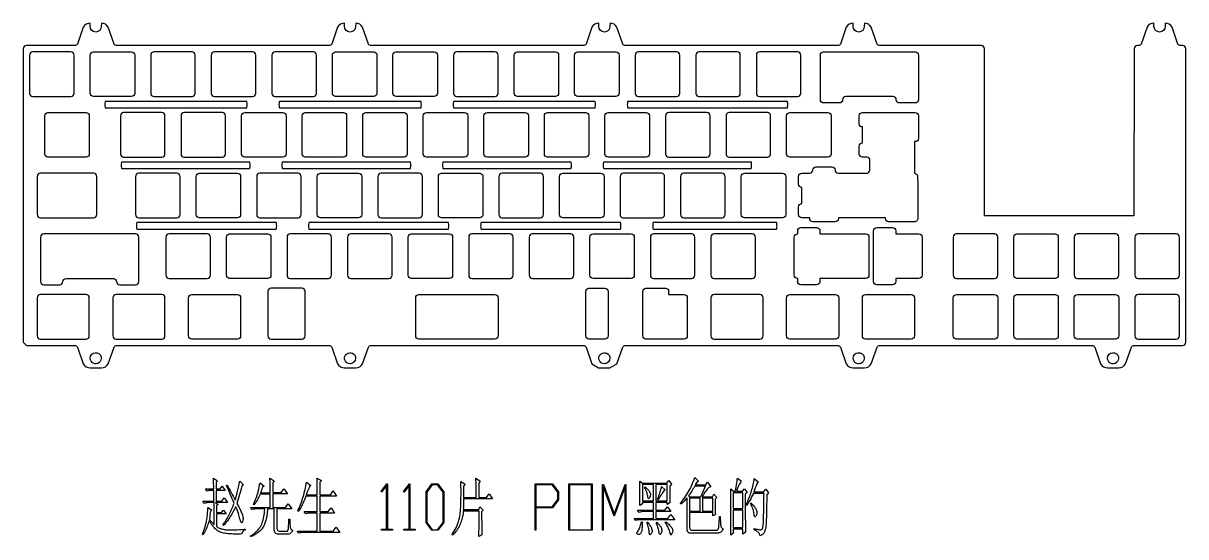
# Model space of a CAD drawing. Extents: x 188 to 1137, y 1393 to 1580.
# Drawn here: x 188.2 to 553.8, y 1395.8 to 1557.1 of the extents above; entities that cross this region are included whole.
import ezdxf

# ---------------------------------------------------------------- set-up
doc = ezdxf.new("R2010")
doc.units = 0
doc.header["$MEASUREMENT"] = 0
doc.layers.get('0').update_dxf_attribs({"linetype": 'CONTINUOUS'})

msp = doc.modelspace()

# ---------------------------------------------------------------- linework, layer by layer
for points in [[(252.09, 1550.08), (217.62, 1550.08, -0.267846), (216.76, 1550.58), (214.91, 1555.86, 0.267923), (212.75, 1557.11), (212.73, 1556.11, -1), (209.23, 1556.11), (209.21, 1557.11, 0.267924), (207.04, 1555.86), (205.2, 1550.58, -0.268083), (204.33, 1550.08), (189.17, 1550.08, 0.414267), (188.17, 1549.08), (188.18, 1456.88), (189.18, 1455.88), (204.33, 1455.88, -0.268094), (205.2, 1455.38), (207.04, 1450.11, 0.267924), (209.21, 1448.86), (212.75, 1448.86, 0.267928), (214.91, 1450.11), (216.76, 1455.38, -0.26809), (217.62, 1455.88), (284.33, 1455.88, -0.268064), (285.2, 1455.38), (287.04, 1450.11, 0.267924), (289.21, 1448.86), (292.75, 1448.86, 0.267933), (294.91, 1450.11), (296.76, 1455.38, -0.268109), (297.62, 1455.88), (364.33, 1455.88, -0.268057), (365.2, 1455.38), (367.04, 1450.11), (369.16, 1448.86), (372.69, 1448.86), (374.91, 1450.11), (376.76, 1455.38, -0.268057), (377.62, 1455.88), (444.33, 1455.88, -0.268057), (445.2, 1455.38), (447.05, 1450.11, 0.267937), (449.21, 1448.86), (452.75, 1448.86, 0.268017), (454.91, 1450.11), (456.76, 1455.38, -0.268057), (457.63, 1455.88), (524.33, 1455.88, -0.268027), (525.2, 1455.38), (527.05, 1450.11, 0.267939), (529.21, 1448.86), (532.75, 1448.86, 0.268017), (534.91, 1450.11), (536.76, 1455.38, -0.268088), (537.63, 1455.88), (552.84, 1455.88, 0.414246), (553.84, 1456.88), (553.84, 1549.08, 0.414246), (552.84, 1550.08), (552.24, 1550.08, -0.267815), (551.37, 1550.58), (549.53, 1555.86, 0.267945), (547.36, 1557.11), (547.35, 1556.11, -1), (543.85, 1556.11), (543.82, 1557.11, 0.267915), (541.66, 1555.86), (539.81, 1550.58, -0.267815), (538.95, 1550.08), (538.62, 1550.08, 0.413135), (537.62, 1549.08), (537.52, 1496.63), (490.52, 1496.63), (490.52, 1549.08, 0.414246), (489.52, 1550.08), (457.62, 1550.08, -0.267846), (456.76, 1550.58), (454.91, 1555.86, 0.267924), (452.75, 1557.11), (452.73, 1556.11, -1), (449.23, 1556.11), (449.21, 1557.11, 0.267927), (447.04, 1555.86), (445.2, 1550.58, -0.267853), (444.33, 1550.08), (377.62, 1550.08, -0.267846), (376.76, 1550.58), (374.91, 1555.86, 0.267927), (372.75, 1557.11), (372.73, 1556.11, -1), (369.23, 1556.11), (369.21, 1557.11, 0.267927), (367.04, 1555.86), (365.2, 1550.58, -0.267846), (364.33, 1550.08), (297.62, 1550.08, -0.267846), (296.76, 1550.58), (294.91, 1555.86, 0.267855), (292.75, 1557.11), (292.73, 1556.11, -1), (289.23, 1556.11), (289.21, 1557.11, 0.267912), (287.04, 1555.86), (285.2, 1550.58, -0.268064), (284.33, 1550.08), (252.09, 1550.08)], [(203.17, 1534.08, 0.414255), (204.17, 1535.08), (204.17, 1547.08, 0.414261), (203.17, 1548.08), (191.17, 1548.08, 0.414267), (190.17, 1547.08), (190.17, 1535.08, 0.414252), (191.17, 1534.08), (203.17, 1534.08)], [(210.22, 1534.08, -0.414267), (209.22, 1535.08), (209.22, 1547.08, -0.414252), (210.22, 1548.08), (222.22, 1548.08, -0.414276), (223.22, 1547.08), (223.22, 1535.08, -0.414146), (222.22, 1534.08), (210.22, 1534.08)], [(229.27, 1548.08, 0.414267), (228.27, 1547.08), (228.27, 1535.08, 0.414252), (229.27, 1534.08), (241.27, 1534.08, 0.414255), (242.27, 1535.08), (242.27, 1547.08, 0.414261), (241.27, 1548.08), (229.27, 1548.08)], [(261.32, 1547.08, 0.414276), (260.32, 1548.08), (248.32, 1548.08, 0.4143), (247.32, 1547.08), (247.32, 1535.08, 0.414298), (248.32, 1534.08), (260.32, 1534.08, 0.414282), (261.32, 1535.08), (261.32, 1547.08)], [(267.37, 1548.08, 0.414282), (266.37, 1547.08), (266.37, 1535.08, 0.414282), (267.37, 1534.08), (279.37, 1534.08, 0.414276), (280.37, 1535.08), (280.37, 1547.08, 0.414142), (279.37, 1548.08), (267.37, 1548.08)], [(299.42, 1535.08, -0.414129), (298.42, 1534.08), (286.42, 1534.08, -0.414282), (285.42, 1535.08), (285.42, 1547.08, -0.414282), (286.42, 1548.08), (298.42, 1548.08, -0.414282), (299.42, 1547.08), (299.42, 1535.08)], [(304.47, 1547.08, -0.414282), (305.47, 1548.08), (317.47, 1548.08, -0.414282), (318.47, 1547.08), (318.47, 1535.08, -0.414129), (317.47, 1534.08), (305.47, 1534.08, -0.414282), (304.47, 1535.08), (304.47, 1547.08)], [(324.52, 1548.08, 0.414282), (323.52, 1547.08), (323.52, 1535.08, 0.414282), (324.52, 1534.08), (336.52, 1534.08, 0.414282), (337.52, 1535.08), (337.52, 1547.08, 0.414276), (336.52, 1548.08), (324.52, 1548.08)], [(356.57, 1535.08, -0.414129), (355.57, 1534.08), (343.57, 1534.08, -0.414307), (342.57, 1535.08), (342.57, 1547.08, -0.414307), (343.57, 1548.08), (355.57, 1548.08, -0.414282), (356.57, 1547.08), (356.57, 1535.08)], [(375.62, 1535.08, -0.414149), (374.62, 1534.08), (362.62, 1534.08, -0.414282), (361.62, 1535.08), (361.62, 1547.08, -0.414239), (362.62, 1548.08), (374.62, 1548.08, -0.414154), (375.62, 1547.08), (375.62, 1535.08)], [(381.67, 1548.08, 0.414282), (380.67, 1547.08), (380.67, 1535.08, 0.414252), (381.67, 1534.08), (393.67, 1534.08, 0.414154), (394.67, 1535.08), (394.67, 1547.08, 0.414263), (393.67, 1548.08), (381.67, 1548.08)], [(413.72, 1547.08, 0.414173), (412.72, 1548.08), (400.72, 1548.08, 0.414282), (399.72, 1547.08), (399.72, 1535.08, 0.414252), (400.72, 1534.08), (412.72, 1534.08, 0.414154), (413.72, 1535.08), (413.72, 1547.08)], [(431.77, 1534.08, 0.414154), (432.77, 1535.08), (432.77, 1547.08, 0.414173), (431.77, 1548.08), (419.77, 1548.08, 0.414282), (418.77, 1547.08), (418.77, 1535.08, 0.414246), (419.77, 1534.08), (431.77, 1534.08)], [(438.91, 1547.08, -0.414246), (439.91, 1548.08), (468.79, 1548.08, -0.414154), (469.79, 1547.08), (469.79, 1533.08, -0.414149), (468.79, 1532.08), (463.79, 1532.08, -0.414423), (462.79, 1533.08, 0.414459), (461.79, 1534.08), (446.91, 1534.08, 0.414423), (445.91, 1533.08, -0.414337), (444.91, 1532.08), (439.91, 1532.08, -0.414282), (438.91, 1533.08), (438.91, 1547.08)], [(258.46, 1530.56, 0.235682), (258.49, 1530.57, 0.11965), (258.55, 1530.71, 0.079276), (258.55, 1532.4, 0.11954), (258.49, 1532.54, 0.228452), (258.46, 1532.56), (213.99, 1532.56, 0.235682), (213.96, 1532.54, 0.119888), (213.9, 1532.4, 0.079281), (213.9, 1530.71, 0.119531), (213.96, 1530.57, 0.227854), (213.99, 1530.56), (258.46, 1530.56)], [(313.24, 1530.56, 0.235682), (313.27, 1530.57, 0.11965), (313.33, 1530.71, 0.079276), (313.33, 1532.4, 0.11954), (313.27, 1532.54, 0.228452), (313.24, 1532.56), (268.77, 1532.56, 0.235682), (268.74, 1532.54, 0.120068), (268.68, 1532.4, 0.079299), (268.68, 1530.71, 0.119531), (268.74, 1530.57, 0.228452), (268.77, 1530.56), (313.24, 1530.56)], [(368.03, 1530.56, 0.23613), (368.05, 1530.57, 0.120171), (368.11, 1530.71, 0.079086), (368.11, 1532.4, 0.120103), (368.05, 1532.54, 0.23613), (368.03, 1532.56), (323.55, 1532.56, 0.235682), (323.53, 1532.54, 0.120068), (323.47, 1532.4, 0.079299), (323.47, 1530.71, 0.119531), (323.53, 1530.57, 0.228452), (323.55, 1530.56), (368.03, 1530.56)], [(428.5, 1530.56, 0.228698), (428.53, 1530.57, 0.080968), (428.56, 1530.64, 0.054889), (428.62, 1530.86, 0.07128), (428.62, 1532.26, 0.054038), (428.56, 1532.48, 0.08265), (428.53, 1532.54, 0.228698), (428.5, 1532.56), (378.35, 1532.56, 0.228698), (378.32, 1532.54, 0.082633), (378.29, 1532.48, 0.054629), (378.23, 1532.26, 0.071323), (378.23, 1530.85, 0.054038), (378.29, 1530.64, 0.082633), (378.32, 1530.57, 0.228882), (378.35, 1530.56), (428.5, 1530.56)], [(208.94, 1516.03, -0.414261), (207.94, 1515.03), (195.94, 1515.03, -0.414267), (194.94, 1516.03), (194.94, 1528.03, -0.414252), (195.94, 1529.03), (207.94, 1529.03, -0.414255), (208.94, 1528.03), (208.94, 1516.03)], [(231.75, 1515.03, 0.414276), (232.75, 1516.03), (232.75, 1528.03, 0.414146), (231.75, 1529.03), (219.75, 1529.03, 0.414267), (218.75, 1528.03), (218.75, 1516.03, 0.414252), (219.75, 1515.03), (231.75, 1515.03)], [(237.8, 1516.03, 0.414252), (238.8, 1515.03), (250.8, 1515.03, 0.414255), (251.8, 1516.03), (251.8, 1528.03, 0.414114), (250.8, 1529.03), (238.8, 1529.03, 0.414267), (237.8, 1528.03), (237.8, 1516.03)], [(269.85, 1529.03, -0.414282), (270.85, 1528.03), (270.85, 1516.03, -0.414276), (269.85, 1515.03), (257.85, 1515.03, -0.414282), (256.85, 1516.03), (256.85, 1528.03, -0.414282), (257.85, 1529.03), (269.85, 1529.03)], [(288.9, 1529.03, -0.414282), (289.9, 1528.03), (289.9, 1516.03, -0.414276), (288.9, 1515.03), (276.9, 1515.03, -0.414282), (275.9, 1516.03), (275.9, 1528.03, -0.414282), (276.9, 1529.03), (288.9, 1529.03)], [(308.95, 1516.03, -0.414276), (307.95, 1515.03), (295.95, 1515.03, -0.414307), (294.95, 1516.03), (294.95, 1528.03, -0.414307), (295.95, 1529.03), (307.95, 1529.03, -0.414282), (308.95, 1528.03), (308.95, 1516.03)], [(315, 1515.03, -0.414282), (314, 1516.03), (314, 1528.03, -0.414282), (315, 1529.03), (327, 1529.03, -0.414276), (328, 1528.03), (328, 1516.03, -0.414142), (327, 1515.03), (315, 1515.03)], [(333.05, 1528.03, -0.414282), (334.05, 1529.03), (346.05, 1529.03, -0.414282), (347.05, 1528.03), (347.05, 1516.03, -0.414276), (346.05, 1515.03), (334.05, 1515.03, -0.414282), (333.05, 1516.03), (333.05, 1528.03)], [(352.1, 1528.03, -0.414282), (353.1, 1529.03), (365.1, 1529.03, -0.414154), (366.1, 1528.03), (366.1, 1516.03, -0.414263), (365.1, 1515.03), (353.1, 1515.03, -0.414282), (352.1, 1516.03), (352.1, 1528.03)], [(371.15, 1528.03, -0.414252), (372.15, 1529.03), (384.15, 1529.03, -0.414154), (385.15, 1528.03), (385.15, 1516.03, -0.414263), (384.15, 1515.03), (372.15, 1515.03, -0.414282), (371.15, 1516.03), (371.15, 1528.03)], [(391.2, 1529.03, 0.414282), (390.2, 1528.03), (390.2, 1516.03, 0.414239), (391.2, 1515.03), (403.2, 1515.03, 0.414154), (404.2, 1516.03), (404.2, 1528.03, 0.414149), (403.2, 1529.03), (391.2, 1529.03)], [(422.25, 1515.03, 0.414154), (423.25, 1516.03), (423.25, 1528.03, 0.414173), (422.25, 1529.03), (410.25, 1529.03, 0.414282), (409.25, 1528.03), (409.25, 1516.03, 0.414246), (410.25, 1515.03), (422.25, 1515.03)], [(442.3, 1516.03, -0.414149), (441.3, 1515.03), (429.3, 1515.03, -0.414276), (428.3, 1516.03), (428.3, 1528.03, -0.414129), (429.3, 1529.03), (441.3, 1529.03, -0.414154), (442.3, 1528.03), (442.3, 1516.03)], [(435.56, 1495.73), (435.56, 1495.98), (434, 1495.98), (433.06, 1495.98, -0.414167), (432.06, 1496.98), (432.06, 1499.48, -0.414258), (433.06, 1500.48), (433.06, 1505.48, -0.414197), (432.06, 1506.48), (432.06, 1508.98, -0.414234), (433.06, 1509.98), (435.59, 1509.98, 0.396784), (436.53, 1510.98, -0.414246), (437.53, 1511.98), (442.53, 1511.98, -0.414251), (443.53, 1510.98, 0.399761), (444.48, 1509.98), (453.49, 1509.98, 0.414126), (454.49, 1510.98), (454.49, 1514.03, 0.401219), (453.54, 1515.03), (453.07, 1515.03), (452.11, 1515.03, -0.41416), (451.11, 1516.03), (451.11, 1518.53, -0.414178), (452.11, 1519.53), (452.11, 1524.53, -0.414154), (451.11, 1525.53), (451.11, 1528.03, -0.414331), (452.11, 1529.03), (459.27, 1529.03), (465.16, 1529.03), (468.75, 1529.03, -0.414135), (469.75, 1528.03), (469.75, 1520.91, -0.414238), (468.75, 1519.91), (468.49, 1519.91), (468.49, 1509.98, -0.414167), (469.49, 1508.98), (469.53, 1506.45), (469.53, 1495.98, -0.469347), (468.49, 1494.72), (460.37, 1494.72, -0.414172), (459.37, 1495.72), (459.37, 1495.98), (444.56, 1495.98), (444.56, 1495.72, -0.414275), (443.56, 1494.72), (436.56, 1494.72, -0.414289), (435.56, 1495.73)], [(465.16, 1529.03, 0.010944), (465.11, 1529.03)], [(453.07, 1515.03, 0.010669), (453.11, 1515.03)], [(259.39, 1511.51, 0.2436), (259.41, 1511.52, 0.114653), (259.47, 1511.66, 0.066867), (259.49, 1513.21, 0.045673), (259.44, 1513.43, 0.073925), (259.41, 1513.49, 0.243095), (259.39, 1513.51), (219.14, 1513.51, 0.242831), (219.12, 1513.49, 0.114723), (219.06, 1513.35, 0.073919), (219.06, 1511.66, 0.114808), (219.12, 1511.52, 0.249844), (219.14, 1511.51), (259.39, 1511.51)], [(309.92, 1511.51, 0.24336), (309.94, 1511.52, 0.113964), (310, 1511.66, 0.073919), (310, 1513.35, 0.114216), (309.94, 1513.49, 0.249968), (309.92, 1513.51), (269.68, 1513.51, 0.2436), (269.65, 1513.49, 0.114737), (269.59, 1513.35, 0.066865), (269.57, 1511.8, 0.045928), (269.62, 1511.59, 0.075229), (269.65, 1511.52, 0.250962), (269.68, 1511.51), (309.92, 1511.51)], [(360.45, 1511.51, 0.250715), (360.48, 1511.52, 0.114729), (360.53, 1511.66, 0.066872), (360.55, 1513.21, 0.04593), (360.51, 1513.43, 0.075229), (360.48, 1513.49, 0.2436), (360.45, 1513.51), (320.21, 1513.51, 0.24336), (320.18, 1513.49, 0.114536), (320.13, 1513.35, 0.073919), (320.13, 1511.66, 0.114808), (320.18, 1511.52, 0.249968), (320.21, 1511.51), (360.45, 1511.51)], [(417.11, 1511.51, 0.374643), (417.2, 1511.58, 0.068038), (417.2, 1513.43, 0.374656), (417.11, 1513.51), (370.76, 1513.51, 0.375803), (370.68, 1513.43, 0.068004), (370.68, 1511.58, 0.374656), (370.76, 1511.51), (417.11, 1511.51)], [(193.55, 1509.98, 0.414108), (192.55, 1508.98), (192.55, 1496.98, 0.414252), (193.55, 1495.98), (210.32, 1495.98, 0.414246), (211.32, 1496.98), (211.32, 1508.98, 0.414114), (210.32, 1509.98), (193.55, 1509.98)], [(223.51, 1496.98, 0.414252), (224.51, 1495.98), (236.51, 1495.98, 0.414246), (237.51, 1496.98), (237.51, 1508.98, 0.414114), (236.51, 1509.98), (224.51, 1509.98, 0.414108), (223.51, 1508.98), (223.51, 1496.98)], [(255.56, 1509.98, -0.414246), (256.56, 1508.98), (256.56, 1496.98, -0.414276), (255.56, 1495.98), (243.56, 1495.98, -0.414145), (242.56, 1496.98), (242.56, 1508.98, -0.414129), (243.56, 1509.98), (255.56, 1509.98)], [(274.61, 1495.98, 0.414246), (275.61, 1496.98), (275.61, 1508.98, 0.414129), (274.61, 1509.98), (262.61, 1509.98, 0.414124), (261.61, 1508.98), (261.61, 1496.98, 0.414252), (262.61, 1495.98), (274.61, 1495.98)], [(294.66, 1496.98, -0.414276), (293.66, 1495.98), (281.66, 1495.98, -0.414282), (280.66, 1496.98), (280.66, 1508.98, -0.414124), (281.66, 1509.98), (293.66, 1509.98, -0.414246), (294.66, 1508.98), (294.66, 1496.98)], [(300.71, 1509.98, 0.414124), (299.71, 1508.98), (299.71, 1496.98, 0.414252), (300.71, 1495.98), (312.71, 1495.98, 0.414246), (313.71, 1496.98), (313.71, 1508.98, 0.414129), (312.71, 1509.98), (300.71, 1509.98)], [(319.76, 1495.98, -0.414191), (318.76, 1496.98), (318.76, 1508.98, -0.414129), (319.76, 1509.98), (331.76, 1509.98, -0.414246), (332.76, 1508.98), (332.76, 1496.98, -0.414276), (331.76, 1495.98), (319.76, 1495.98)], [(337.81, 1496.98, 0.414252), (338.81, 1495.98), (350.81, 1495.98, 0.414154), (351.81, 1496.98), (351.81, 1508.98, 0.414263), (350.81, 1509.98), (338.81, 1509.98, 0.414124), (337.81, 1508.98), (337.81, 1496.98)], [(356.86, 1508.98, -0.414124), (357.86, 1509.98), (369.86, 1509.98, -0.414246), (370.86, 1508.98), (370.86, 1496.98, -0.414239), (369.86, 1495.98), (357.86, 1495.98, -0.414246), (356.86, 1496.98), (356.86, 1508.98)], [(389.91, 1508.98, 0.414129), (388.91, 1509.98), (376.91, 1509.98, 0.414124), (375.91, 1508.98), (375.91, 1496.98, 0.414282), (376.91, 1495.98), (388.91, 1495.98, 0.414154), (389.91, 1496.98), (389.91, 1508.98)], [(395.96, 1509.98, 0.414124), (394.96, 1508.98), (394.96, 1496.98, 0.414282), (395.96, 1495.98), (407.96, 1495.98, 0.414154), (408.96, 1496.98), (408.96, 1508.98, 0.414252), (407.96, 1509.98), (395.96, 1509.98)], [(415.01, 1495.98, -0.414246), (414.01, 1496.98), (414.01, 1508.98, -0.414124), (415.01, 1509.98), (427.01, 1509.98, -0.414246), (428.01, 1508.98), (428.01, 1496.98, -0.414246), (427.01, 1495.98), (415.01, 1495.98)], [(434, 1495.98, 0.01626), (434.06, 1495.98)], [(267.74, 1492.46, 0.22232), (267.77, 1492.47, 0.123531), (267.83, 1492.61, 0.083712), (267.83, 1494.3, 0.124635), (267.77, 1494.44, 0.237396), (267.74, 1494.46), (223.92, 1494.46, 0.229843), (223.9, 1494.44, 0.124076), (223.83, 1494.31, 0.084304), (223.83, 1492.61, 0.123965), (223.9, 1492.47, 0.230112), (223.92, 1492.46), (267.74, 1492.46)], [(321.89, 1492.46, 0.22232), (321.91, 1492.47, 0.123531), (321.98, 1492.61, 0.083712), (321.98, 1494.3, 0.124635), (321.91, 1494.44, 0.237396), (321.89, 1494.46), (278.07, 1494.46, 0.237819), (278.04, 1494.44, 0.124481), (277.98, 1494.3, 0.083592), (277.98, 1492.61, 0.123096), (278.04, 1492.47, 0.231511), (278.07, 1492.46), (321.89, 1492.46)], [(376.03, 1492.46, 0.236965), (376.06, 1492.47, 0.124539), (376.12, 1492.61, 0.08376), (376.12, 1494.31, 0.124189), (376.06, 1494.44, 0.236965), (376.03, 1494.46), (332.21, 1494.46, 0.229405), (332.18, 1494.44, 0.124071), (332.12, 1494.31, 0.084304), (332.12, 1492.61, 0.123965), (332.18, 1492.47, 0.230215), (332.21, 1492.46), (376.03, 1492.46)], [(425.14, 1492.46, 0.380904), (425.22, 1492.52, 0.028933), (425.27, 1493.46, 0.029189), (425.22, 1494.39, 0.38129), (425.14, 1494.46), (386.34, 1494.46, 0.380904), (386.26, 1494.39, 0.058041), (386.26, 1492.52, 0.380904), (386.34, 1492.46), (425.14, 1492.46)], [(430.68, 1489.93, -0.414246), (431.68, 1490.93), (431.77, 1490.93), (431.77, 1491.93, -0.414246), (432.77, 1492.93), (437.77, 1492.93, -0.414276), (438.77, 1491.93), (438.77, 1490.93), (453.2, 1490.93, -0.414246), (454.2, 1489.93), (454.2, 1477.93, -0.41427), (453.2, 1476.93), (438.77, 1476.93), (438.77, 1475.93, -0.414246), (437.77, 1474.93), (432.77, 1474.93, -0.414246), (431.77, 1475.93), (431.77, 1476.93), (431.68, 1476.93, -0.414246), (430.68, 1477.93), (430.68, 1489.93)], [(455.64, 1491.93, -0.414239), (456.64, 1492.93), (461.64, 1492.93, -0.414276), (462.64, 1491.93), (462.64, 1490.93), (469.88, 1490.93, -0.413547), (470.88, 1489.93), (470.88, 1477.93, -0.414246), (469.88, 1476.93), (462.64, 1476.93), (462.64, 1475.93, -0.414246), (461.64, 1474.93), (456.64, 1474.93, -0.414246), (455.64, 1475.93), (455.64, 1491.93)], [(193.64, 1475.93, 0.414252), (194.64, 1474.93), (199.64, 1474.93, 0.414367), (200.64, 1475.93, -0.414331), (201.64, 1476.93), (216.52, 1476.93, -0.414351), (217.52, 1475.93, 0.414331), (218.52, 1474.93), (223.52, 1474.93, 0.414246), (224.52, 1475.93), (224.52, 1489.93, 0.414261), (223.52, 1490.93), (194.64, 1490.93, 0.414252), (193.64, 1489.93), (193.64, 1475.93)], [(233.04, 1477.93, 0.414252), (234.04, 1476.93), (246.04, 1476.93, 0.414246), (247.04, 1477.93), (247.04, 1489.93, 0.414261), (246.04, 1490.93), (234.04, 1490.93, 0.414252), (233.04, 1489.93), (233.04, 1477.93)], [(266.09, 1477.93, -0.414276), (265.09, 1476.93), (253.09, 1476.93, -0.414252), (252.09, 1477.93), (252.09, 1489.93, -0.414252), (253.09, 1490.93), (265.09, 1490.93, -0.414246), (266.09, 1489.93), (266.09, 1477.93)], [(285.14, 1489.93, 0.414276), (284.14, 1490.93), (272.14, 1490.93, 0.414191), (271.14, 1489.93), (271.14, 1477.93, 0.41416), (272.14, 1476.93), (284.14, 1476.93, 0.414246), (285.14, 1477.93), (285.14, 1489.93)], [(304.19, 1489.93, 0.414239), (303.19, 1490.93), (291.19, 1490.93, 0.414282), (290.19, 1489.93), (290.19, 1477.93, 0.414252), (291.19, 1476.93), (303.19, 1476.93, 0.414154), (304.19, 1477.93), (304.19, 1489.93)], [(309.24, 1489.93, -0.414252), (310.24, 1490.93), (322.24, 1490.93, -0.414246), (323.24, 1489.93), (323.24, 1477.93, -0.414276), (322.24, 1476.93), (310.24, 1476.93, -0.414282), (309.24, 1477.93), (309.24, 1489.93)], [(329.29, 1490.93, 0.414282), (328.29, 1489.93), (328.29, 1477.93, 0.414252), (329.29, 1476.93), (341.29, 1476.93, 0.414246), (342.29, 1477.93), (342.29, 1489.93, 0.414276), (341.29, 1490.93), (329.29, 1490.93)], [(360.34, 1476.93, 0.414154), (361.34, 1477.93), (361.34, 1489.93, 0.414239), (360.34, 1490.93), (348.34, 1490.93, 0.414282), (347.34, 1489.93), (347.34, 1477.93, 0.414252), (348.34, 1476.93), (360.34, 1476.93)], [(380.39, 1477.93, -0.41416), (379.39, 1476.93), (367.39, 1476.93, -0.414246), (366.39, 1477.93), (366.39, 1489.93, -0.414239), (367.39, 1490.93), (379.39, 1490.93, -0.414154), (380.39, 1489.93), (380.39, 1477.93)], [(385.44, 1477.93, 0.414239), (386.44, 1476.93), (398.44, 1476.93, 0.414154), (399.44, 1477.93), (399.44, 1489.93, 0.41416), (398.44, 1490.93), (386.44, 1490.93, 0.414246), (385.44, 1489.93), (385.44, 1477.93)], [(418.49, 1489.93, 0.414246), (417.49, 1490.93), (405.49, 1490.93, 0.414276), (404.49, 1489.93), (404.49, 1477.93, 0.41416), (405.49, 1476.93), (417.49, 1476.93, 0.414154), (418.49, 1477.93), (418.49, 1489.93)], [(481.69, 1490.93, 0.414276), (480.69, 1489.93), (480.69, 1477.93, 0.414276), (481.69, 1476.93), (493.69, 1476.93, 0.414276), (494.69, 1477.93), (494.69, 1489.93, 0.414276), (493.69, 1490.93), (481.69, 1490.93)], [(512.74, 1490.93, -0.414246), (513.74, 1489.93), (513.74, 1477.93, -0.414246), (512.74, 1476.93), (500.74, 1476.93, -0.414246), (499.74, 1477.93), (499.74, 1489.93, -0.414129), (500.74, 1490.93), (512.74, 1490.93)], [(518.79, 1477.93, 0.414246), (519.79, 1476.93), (531.79, 1476.93, 0.414246), (532.79, 1477.93), (532.79, 1489.93, 0.414246), (531.79, 1490.93), (519.79, 1490.93, 0.414246), (518.79, 1489.93), (518.79, 1477.93)], [(550.84, 1476.93, 0.414246), (551.84, 1477.93), (551.84, 1489.93, 0.414246), (550.84, 1490.93), (538.84, 1490.93, 0.414246), (537.84, 1489.93), (537.84, 1477.93, 0.414246), (538.84, 1476.93), (550.84, 1476.93)], [(266.11, 1473.88, 0.414246), (265.11, 1472.88), (265.11, 1458.88, 0.414246), (266.11, 1457.88), (275.87, 1457.88, 0.414276), (276.87, 1458.88), (276.87, 1472.88, 0.414246), (275.87, 1473.88), (266.11, 1473.88)], [(371.12, 1473.88, -0.414246), (372.12, 1472.88), (372.12, 1458.88, -0.414282), (371.12, 1457.88), (366.12, 1457.88, -0.414246), (365.12, 1458.88), (365.12, 1472.88, -0.414246), (366.12, 1473.88), (371.12, 1473.88)], [(397.05, 1458.88, -0.414239), (396.05, 1457.88), (384.05, 1457.88, -0.414246), (383.05, 1458.88), (383.05, 1472.88, -0.414246), (384.05, 1473.88), (390.17, 1473.88, -0.414246), (391.17, 1472.88), (391.17, 1471.88), (396.05, 1471.88, -0.414154), (397.05, 1470.88), (397.05, 1458.88)], [(193.55, 1471.88, 0.414255), (192.55, 1470.88), (192.55, 1458.88, 0.414261), (193.55, 1457.88), (207.94, 1457.88, 0.414246), (208.94, 1458.88), (208.94, 1470.88, 0.414261), (207.94, 1471.88), (193.55, 1471.88)], [(216.37, 1458.88, 0.414261), (217.37, 1457.88), (231.75, 1457.88, 0.414261), (232.75, 1458.88), (232.75, 1470.88, 0.414255), (231.75, 1471.88), (217.37, 1471.88, 0.414255), (216.37, 1470.88), (216.37, 1458.88)], [(255.56, 1471.88, -0.414246), (256.56, 1470.88), (256.56, 1458.88, -0.414246), (255.56, 1457.88), (241.18, 1457.88, -0.414246), (240.18, 1458.88), (240.18, 1470.88, -0.414252), (241.18, 1471.88), (255.56, 1471.88)], [(311.62, 1470.88, -0.414252), (312.62, 1471.88), (336.52, 1471.88, -0.414246), (337.52, 1470.88), (337.52, 1458.88, -0.414246), (336.52, 1457.88), (312.62, 1457.88, -0.414246), (311.62, 1458.88), (311.62, 1470.88)], [(405.49, 1471.88, 0.414276), (404.49, 1470.88), (404.49, 1458.88, 0.414308), (405.49, 1457.88), (419.87, 1457.88, 0.414154), (420.87, 1458.88), (420.87, 1470.88, 0.414246), (419.87, 1471.88), (405.49, 1471.88)], [(444.68, 1458.88, -0.414246), (443.68, 1457.88), (429.3, 1457.88, -0.414276), (428.3, 1458.88), (428.3, 1470.88, -0.414154), (429.3, 1471.88), (443.68, 1471.88, -0.414246), (444.68, 1470.88), (444.68, 1458.88)], [(468.49, 1458.88, -0.414246), (467.49, 1457.88), (453.11, 1457.88, -0.41416), (452.11, 1458.88), (452.11, 1470.88, -0.41416), (453.11, 1471.88), (467.49, 1471.88, -0.414246), (468.49, 1470.88), (468.49, 1458.88)], [(481.69, 1471.88), (493.69, 1471.88, -0.414276), (494.69, 1470.88), (494.69, 1458.88, -0.414239), (493.69, 1457.88), (481.69, 1457.88, -0.414246), (480.69, 1458.88), (480.69, 1470.88, -0.414154), (481.69, 1471.88)], [(513.74, 1458.88, -0.414246), (512.74, 1457.88), (500.74, 1457.88, -0.41416), (499.74, 1458.88), (499.74, 1470.88, -0.414313), (500.74, 1471.88), (512.74, 1471.88, -0.414246), (513.74, 1470.88), (513.74, 1458.88)], [(532.79, 1458.88, -0.414246), (531.79, 1457.88), (519.79, 1457.88, -0.414185), (518.79, 1458.88), (518.79, 1470.88, -0.414246), (519.79, 1471.88), (531.79, 1471.88, -0.414246), (532.79, 1470.88), (532.79, 1458.88)], [(550.84, 1457.88, 0.414246), (551.84, 1458.88), (551.84, 1470.88, 0.414246), (550.84, 1471.88), (538.84, 1471.88, 0.414246), (537.84, 1470.88), (537.84, 1458.88, 0.414185), (538.84, 1457.88), (550.84, 1457.88)], [(209.23, 1451.86, -0.906158), (212.7, 1452.2, -1.103238), (209.23, 1451.86)], [(292.73, 1451.86, -0.906424), (289.26, 1451.52, -1.103252), (292.73, 1451.86)], [(372.73, 1451.86, -0.906366), (369.26, 1451.52, -1.103384), (372.73, 1451.86)], [(449.23, 1451.86, -0.906244), (452.69, 1452.2, -1.103381), (449.23, 1451.86)], [(529.23, 1451.86, -0.906247), (532.69, 1452.2, -1.103373), (529.23, 1451.86)], [(245.48, 1410.77), (248.08, 1410.77, 0.008407), (248.02, 1414.21), (249.29, 1413.35), (248.83, 1412.88), (248.83, 1410.77), (250.1, 1410.77), (250.74, 1411.71), (251.66, 1410.3), (248.83, 1410.3), (248.83, 1406.94), (250.68, 1406.94), (251.37, 1407.96), (252.41, 1406.48), (248.65, 1406.48), (249.46, 1405.85), (249, 1405.46), (249, 1403.43), (250.56, 1403.43), (251.14, 1404.13), (251.95, 1402.96), (249, 1402.96), (249, 1398.98, 0.06116), (249.86, 1398.48, 0.04125), (250.8, 1398.17, 0.037082), (251.97, 1397.97, 0.025828), (253.31, 1397.92, 0.011361), (256.21, 1398.03, 0.016719), (258.02, 1398.19), (258.02, 1397.88, 0.065809), (257.5, 1397.65, 0.167899), (257.01, 1397.05, 0.072533), (256.92, 1396.63, -0.015083), (254.75, 1396.61, -0.011492), (252.59, 1396.71, -0.0366), (251.13, 1396.92, -0.064956), (249.75, 1397.41, -0.064785), (248.86, 1398.02, -0.039937), (247.81, 1399.13, -0.020197), (247.21, 1399.93, -0.015895), (246.63, 1400.85, -0.021689), (246.07, 1399.06, -0.035534), (245.3, 1397.34, -0.031045), (244.72, 1396.4), (244.55, 1396.55, 0.065169), (245.92, 1401.26, 0.01424), (246.13, 1402.91, 0.023994), (246.23, 1404.99), (247.5, 1404.21), (247.09, 1403.82, 0.00553), (246.75, 1401.24, 0.013776), (247.78, 1399.99, 0.029215), (248.25, 1399.52), (248.25, 1406.48), (246.28, 1406.48, 0.061077), (245.73, 1406.41, 0.02719), (245.19, 1406.24), (244.67, 1406.94), (248.08, 1406.94), (248.08, 1410.3), (247.04, 1410.3, 0.056443), (246.63, 1410.26, 0.031965), (246, 1410.07), (245.48, 1410.77)], [(256.29, 1413.19), (257.44, 1412.1), (256.98, 1411.79, -0.004039), (256.2, 1409.01, -0.007436), (255.36, 1406.24, -0.006124), (256.08, 1404.91, -0.012856), (256.75, 1403.55, -0.035855), (257.18, 1402.4, -0.062162), (257.3, 1401.67, -0.039775), (257.27, 1400.96, -0.074373), (257.15, 1400.54, -0.039823), (256.99, 1400.25, -0.113316), (256.91, 1400.16, -0.315962), (256.8, 1400.17, -0.072329), (256.75, 1400.23, -0.05619), (256.62, 1400.46, -0.02618), (256.48, 1400.85, -0.012477), (256.34, 1401.4, 0.02742), (255.85, 1403.08, 0.020332), (254.96, 1405.3, -0.04043), (253.31, 1402.13, -0.045904), (251.14, 1399.29), (250.97, 1399.52, 0.040481), (252.99, 1402.78, 0.037082), (254.49, 1406.32, 0.002572), (253.31, 1409.1, 0.006964), (252.07, 1411.87), (252.24, 1412.02, -0.006696), (253.58, 1409.66, -0.011584), (254.84, 1407.26, 0.017708), (255.5, 1409.59, 0.012192), (256.29, 1413.19)], [(265.83, 1409.6, 0.002561), (265.81, 1412.41, 0.00625), (265.77, 1414.13), (267.1, 1413.35), (266.63, 1412.73), (266.63, 1409.68), (269.29, 1409.68), (270.1, 1410.77), (271.26, 1409.21), (266.63, 1409.21), (266.63, 1404.99), (270.68, 1404.99), (271.49, 1406.09), (272.65, 1404.52), (267.91, 1404.52), (267.91, 1399.21, 0.030884), (267.91, 1398.66, 0.071342), (268.01, 1398.13, 0.061122), (268.14, 1397.88, 0.207559), (268.72, 1397.51, 0.05618), (269.06, 1397.49), (271.09, 1397.49, 0.182644), (271.28, 1397.57, 0.100127), (271.41, 1397.74, 0.060106), (271.51, 1398.04, 0.034798), (271.59, 1398.6, 0.008765), (271.72, 1401.32), (272.01, 1401.32, 0.018063), (272.09, 1399.17, 0.045856), (272.18, 1398.65, 0.063418), (272.32, 1398.28, 0.148722), (272.82, 1397.8, -0.05503), (272.63, 1397.32, -0.208258), (271.75, 1396.62, -0.064861), (271.2, 1396.55), (268.43, 1396.55, -0.04328), (268.12, 1396.6, -0.227149), (267.32, 1397.24, -0.06187), (267.16, 1397.73, -0.033753), (267.11, 1398.13, -0.023672), (267.1, 1398.59), (267.1, 1404.52), (265.02, 1404.52, -0.025038), (264.8, 1402.4, -0.040716), (264.3, 1400.33, -0.034652), (263.83, 1399.17, -0.060069), (263.17, 1398.15, -0.045571), (262.31, 1397.29, -0.041467), (261.16, 1396.48, -0.029737), (259.75, 1395.77), (259.7, 1396.01, 0.022482), (260.96, 1396.94, 0.032438), (261.97, 1397.88, 0.040887), (262.74, 1398.85, 0.053311), (263.22, 1399.76, 0.035249), (263.66, 1401.11, 0.030696), (264.03, 1403.14, 0.014352), (264.15, 1404.52), (261.6, 1404.52, 0.039877), (260.9, 1404.47, 0.048918), (260.22, 1404.29), (259.7, 1404.99), (265.83, 1404.99), (265.83, 1409.13), (262.7, 1409.13, -0.022668), (261.81, 1407.4, -0.028417), (260.74, 1405.77), (260.56, 1405.93, 0.052815), (262.1, 1410.03, 0.025502), (262.65, 1412.73), (263.92, 1411.71), (263.45, 1411.4, -0.007078), (262.82, 1409.6), (265.83, 1409.6)], [(277.27, 1412.88), (278.6, 1411.87, 0.090573), (278.37, 1411.64, 0.043072), (277.97, 1410.95, 0.02087), (277.6, 1410.09, 0.011343), (277.21, 1408.98), (280.63, 1408.98, 0.002833), (280.6, 1412.62, 0.005976), (280.57, 1414.21), (281.95, 1413.43), (281.49, 1412.88), (281.49, 1408.98), (284.79, 1408.98), (285.65, 1410.15), (286.75, 1408.51), (281.49, 1408.51), (281.49, 1403.66), (284.09, 1403.66), (285.02, 1404.84), (286.06, 1403.19), (281.49, 1403.19), (281.49, 1397.57), (285.65, 1397.57), (286.58, 1398.82), (287.74, 1397.1), (276.23, 1397.1, 0.039877), (275.53, 1397.04, 0.048918), (274.84, 1396.87), (274.32, 1397.57), (280.63, 1397.57), (280.63, 1403.19), (278.43, 1403.19, 0.039872), (277.72, 1403.14, 0.048941), (277.04, 1402.96), (276.52, 1403.66), (280.63, 1403.66), (280.63, 1408.51), (277.1, 1408.51, -0.01308), (276.12, 1406.22, -0.026338), (275.19, 1404.44, -0.02571), (274.73, 1403.74), (274.55, 1403.9, 0.023858), (275.49, 1406.09, 0.019096), (276.23, 1408.35, 0.01212), (276.82, 1410.6, 0.016877), (277.27, 1412.88)], [(326.7, 1407.65, -0.00748), (326.67, 1405.97, -0.01196), (326.58, 1404.29), (331.44, 1404.29), (331.84, 1405.15), (332.83, 1404.13), (332.36, 1403.59, 0.001646), (332.38, 1399.17, 0.003786), (332.42, 1396.4), (331.5, 1395.85, 0.003244), (331.54, 1399.01, 0.001512), (331.55, 1403.82), (326.58, 1403.82, -0.045638), (326.1, 1401.13, -0.088073), (324.51, 1397.78, -0.050159), (323.17, 1396.24), (323.05, 1396.48, 0.044044), (324.35, 1398.6, 0.06859), (325.41, 1401.74, 0.021416), (325.69, 1403.65, 0.013447), (325.81, 1405.3, 0.010026), (325.86, 1407.14, 0.002672), (325.87, 1410.57, 0.00467), (325.83, 1413.12), (327.22, 1412.26), (326.7, 1411.63), (326.7, 1408.12), (330.63, 1408.12, 0.00206), (330.61, 1411.61, 0.003804), (330.57, 1414.13), (331.9, 1413.27), (331.44, 1412.65), (331.44, 1408.12), (333.87, 1408.12), (334.73, 1409.29), (335.77, 1407.65), (326.7, 1407.65)], [(391.53, 1411.63, 0.002802), (391.55, 1408.01, 0.006008), (391.59, 1406.4), (390.72, 1405.85), (390.72, 1406.55), (387.13, 1406.55), (387.13, 1404.13), (390.03, 1404.13), (390.78, 1405.15), (391.88, 1403.66), (387.13, 1403.66), (387.13, 1401.55), (390.95, 1401.55), (391.88, 1402.8), (393.15, 1401.09), (382.22, 1401.09, 0.039877), (381.52, 1401.03, 0.048918), (380.83, 1400.85), (380.31, 1401.55), (386.38, 1401.55), (386.38, 1403.66), (383.32, 1403.66, 0.039877), (382.61, 1403.61, 0.048918), (381.93, 1403.43), (381.41, 1404.13), (386.38, 1404.13), (386.38, 1406.55), (382.97, 1406.55), (382.97, 1406.09), (382.1, 1405.54, 0.007252), (382.1, 1413.27), (382.97, 1412.65), (390.66, 1412.65), (391.24, 1413.43), (392.11, 1412.26), (391.53, 1411.63)], [(388.98, 1411.55), (390.14, 1410.46), (389.68, 1410.23, -0.002299), (387.83, 1407.41), (387.65, 1407.57, 0.01228), (388.42, 1409.5, 0.025667), (388.87, 1410.97, 0.027655), (388.98, 1411.55)], [(405.81, 1407.57), (405.81, 1404.44, 0.016762), (405.87, 1402.73), (405.06, 1402.34), (405.06, 1403.35), (397.71, 1403.35), (397.71, 1399.13, 0.052841), (397.75, 1398.55, 0.107078), (397.92, 1398.14, 0.178636), (398.32, 1397.85, 0.067064), (398.64, 1397.8), (406.27, 1397.8, 0.190568), (406.61, 1397.94, 0.089906), (406.78, 1398.17, 0.063731), (406.93, 1398.62, 0.031055), (407.02, 1399.25, 0.019648), (407.14, 1402.1), (407.43, 1402.1, 0.00818), (407.45, 1400.81, 0.02009), (407.54, 1399.52, 0.04043), (407.63, 1399.06, 0.093095), (407.87, 1398.59, 0.144002), (408.29, 1398.27, -0.0481), (407.97, 1397.66, -0.076642), (407.57, 1397.22, -0.175191), (406.56, 1396.87), (398.06, 1396.87, -0.033588), (397.86, 1396.88, -0.25504), (397.15, 1397.4, -0.063478), (397.01, 1397.83, -0.032548), (396.97, 1398.18, -0.022423), (396.96, 1398.59), (396.96, 1407.96, -0.04333), (395, 1406.01), (394.88, 1406.24, 0.025473), (396.01, 1407.69, 0.019505), (397.34, 1409.76, 0.029364), (398.49, 1412.01, 0.025458), (399.39, 1414.37), (400.6, 1413.27), (400.14, 1413.04), (399.56, 1412.1), (402.86, 1412.1), (403.38, 1412.96), (404.48, 1411.48, 0.08967), (404.11, 1411.35, 0.058097), (403.63, 1411.01, 0.040193), (403.08, 1410.41, 0.018456), (402.6, 1409.76, 0.01386), (401.7, 1408.35), (404.94, 1408.35), (405.4, 1409.13), (406.33, 1408.12), (405.81, 1407.57)], [(399.39, 1411.63, -0.005588), (398.46, 1410.13, -0.009871), (397.48, 1408.66), (397.77, 1408.35), (401.36, 1408.35), (402.8, 1411.63), (399.39, 1411.63)], [(415.29, 1409.13, 0.000953), (415.3, 1401.57, 0.0025), (415.35, 1397.18), (414.54, 1396.55), (414.54, 1398.19), (411.53, 1398.19), (411.53, 1396.87), (410.72, 1396.24, 0.003932), (410.78, 1403.55, 0.003995), (410.72, 1410.77), (411.59, 1410.07), (412.17, 1410.07, 0.014883), (412.67, 1412.75, 0.028385), (412.8, 1414.13), (414.08, 1413.19, 0.04931), (413.96, 1413.1, 0.046966), (413.76, 1412.85, 0.031881), (413.4, 1412.22, 0.018332), (412.98, 1411.29, 0.00984), (412.51, 1410.07), (414.42, 1410.07), (415, 1410.85), (415.87, 1409.68), (415.29, 1409.13)], [(418.12, 1414.05), (419.39, 1413.04, 0.048061), (419.3, 1412.94, 0.039739), (419.13, 1412.69, 0.024599), (418.8, 1412.04, 0.013651), (418.41, 1411.09, 0.007228), (417.95, 1409.84), (421.07, 1409.84), (421.71, 1410.69), (422.57, 1409.52), (422.05, 1408.98, -0.001439), (421.99, 1404.9, -0.002834), (421.92, 1401.82, -0.005452), (421.83, 1399.73, -0.012086), (421.76, 1398.84, -0.016531), (421.74, 1398.62, -0.019904), (421.59, 1397.93, -0.04824), (421.35, 1397.26, -0.059503), (421.16, 1396.94, -0.069442), (420.71, 1396.52, -0.041934), (419.97, 1396.09, 0.12811), (419.46, 1397.06, 0.075404), (418.79, 1397.61, 0.041308), (418.06, 1397.96), (418.06, 1398.35, 0.0163), (419.31, 1398.06, 0.033938), (420.02, 1397.96, 0.015478), (420.15, 1397.96, 0.187896), (420.51, 1398.1, 0.07964), (420.66, 1398.29, 0.074176), (420.84, 1398.76, 0.037439), (420.95, 1399.55, 0.006025), (421, 1400.42, 0.00505), (421.06, 1402.47, 0.002302), (421.19, 1409.37), (417.83, 1409.37, -0.022531), (416.7, 1407.17, -0.029126), (415.64, 1405.54), (415.46, 1405.69, 0.017674), (416.6, 1408.27, 0.023389), (417.25, 1410.15, 0.034685), (418.12, 1414.05)], [(383.78, 1411.4, -0.012851), (384.39, 1410.85, -0.03276), (384.94, 1410.25, -0.049473), (385.17, 1409.91, -0.039443), (385.38, 1409.42, -0.159193), (385.39, 1408.55, -0.089307), (385.01, 1407.82, -0.082268), (384.93, 1407.74, -0.405258), (384.81, 1407.76, -0.074491), (384.72, 1407.94, -0.029695), (384.65, 1408.21, -0.014172), (384.59, 1408.59, 0.053491), (384.28, 1409.77, 0.034618), (383.61, 1411.24), (383.78, 1411.4)], [(417.08, 1406.4, -0.017361), (418.01, 1405.39, -0.041376), (418.56, 1404.63, -0.051971), (418.7, 1404.33, -0.026505), (418.9, 1403.65, -0.057233), (418.93, 1403.35, -0.054215), (418.88, 1402.87, -0.079728), (418.7, 1402.41, -0.034855), (418.5, 1402.12, -0.071577), (418.42, 1402.04, -0.415363), (418.26, 1402.07, -0.078384), (418.15, 1402.3, -0.031731), (418.07, 1402.64, -0.014925), (418.01, 1403.12, 0.047047), (417.62, 1404.69, 0.041053), (416.97, 1406.16), (417.08, 1406.4)], [(382.86, 1400.46, -0.008529), (382.83, 1399.19, -0.015738), (382.77, 1398.2, -0.033585), (382.63, 1397.36, -0.075745), (382.51, 1397.06, -0.047028), (382.25, 1396.71, -0.100694), (382, 1396.52, -0.127931), (381.78, 1396.48, -0.102382), (381.35, 1396.59, -0.061689), (381.2, 1396.7, -0.216333), (381.12, 1396.87, -0.149629), (381.18, 1397.04, -0.061096), (381.3, 1397.18, 0.024426), (381.66, 1397.73, 0.014646), (381.99, 1398.31, 0.04827), (382.27, 1398.99, 0.024083), (382.63, 1400.46), (382.86, 1400.46)], [(384.53, 1400.38, -0.016529), (385.3, 1399.32, -0.040984), (385.74, 1398.55, -0.05133), (385.83, 1398.27, -0.006676), (385.97, 1397.64, -0.050213), (385.98, 1397.57, -0.069049), (385.91, 1397.11, -0.118116), (385.69, 1396.71, -0.015993), (385.46, 1396.48, -0.048192), (385.37, 1396.4, -0.139358), (385.34, 1396.4, -0.241894), (385.24, 1396.45, -0.084826), (385.15, 1396.63, -0.037628), (385.09, 1396.92, -0.01742), (385.05, 1397.34, 0.036534), (384.84, 1398.6, 0.025128), (384.36, 1400.23), (384.53, 1400.38)], [(387.48, 1400.3, -0.013495), (388.06, 1399.71, -0.033142), (388.58, 1399.06, -0.048117), (388.78, 1398.7, -0.035623), (388.98, 1398.15, -0.219091), (388.78, 1396.87, -0.016686), (388.57, 1396.57, -0.056272), (388.49, 1396.48, -0.174792), (388.46, 1396.48, -0.229937), (388.36, 1396.52, -0.105569), (388.24, 1396.78, -0.031602), (388.12, 1397.41, 0.042142), (387.81, 1398.81, 0.031599), (387.31, 1400.15), (387.48, 1400.3)], [(390.31, 1400.46, -0.029895), (391.47, 1399.44, -0.062471), (392.16, 1398.56, -0.056537), (392.39, 1398.05, -0.07819), (392.45, 1397.65, -0.121463), (392.22, 1396.75, -0.017148), (392.03, 1396.43, -0.062622), (391.95, 1396.33, -0.188343), (391.93, 1396.32, -0.23048), (391.86, 1396.35, -0.091974), (391.74, 1396.6, -0.025613), (391.59, 1397.18, 0.039984), (391.31, 1398.06, 0.029119), (390.66, 1399.41, 0.012302), (390.14, 1400.3), (390.31, 1400.46)]]:
    msp.add_lwpolyline(points, format="xyb")
for points in [[(304.36, 1397.8), (300.81, 1397.8), (300.81, 1398.11), (302.47, 1398.11), (302.47, 1411.87), (300.89, 1409.75), (300.72, 1409.98), (302.53, 1412.4), (302.7, 1412.4), (302.7, 1398.11), (304.36, 1398.11), (304.36, 1397.8)], [(311.46, 1397.8), (307.91, 1397.8), (307.91, 1398.11), (309.57, 1398.11), (309.57, 1411.87), (307.99, 1409.75), (307.82, 1409.98), (309.63, 1412.4), (309.8, 1412.4), (309.8, 1398.11), (311.46, 1398.11), (311.46, 1397.8)], [(320.46, 1400.28), (318.61, 1397.8), (316.74, 1397.8), (314.89, 1400.28), (314.89, 1409.92), (316.74, 1412.4), (318.61, 1412.4), (320.46, 1409.92), (320.46, 1400.28)], [(320.22, 1400.26), (320.22, 1409.75), (318.52, 1412.05), (316.83, 1412.05), (315.13, 1409.75), (315.13, 1400.26), (316.83, 1397.97), (318.52, 1397.97), (320.22, 1400.26)], [(356.53, 1407.37), (354.68, 1404.86), (349.43, 1404.86), (349.43, 1397.8), (349.19, 1397.8), (349.19, 1412.4), (354.68, 1412.4), (356.53, 1409.9), (356.53, 1407.37)], [(356.3, 1407.47), (356.3, 1409.75), (354.59, 1412.05), (349.43, 1412.05), (349.43, 1405.17), (354.59, 1405.17), (356.3, 1407.47)], [(367.13, 1397.8), (359.79, 1397.8), (359.79, 1412.4), (367.13, 1412.4), (367.13, 1397.8)], [(366.9, 1397.97), (366.9, 1412.05), (360.03, 1412.05), (360.03, 1397.97), (366.9, 1397.97)], [(377.73, 1397.8), (377.5, 1397.8), (377.5, 1411.52), (374.06, 1402.25), (370.63, 1411.52), (370.63, 1397.8), (370.39, 1397.8), (370.39, 1412.2), (370.65, 1412.2), (374.06, 1402.97), (377.48, 1412.2), (377.73, 1412.2), (377.73, 1397.8)], [(382.97, 1412.18), (382.97, 1407.02), (386.38, 1407.02), (386.38, 1412.18), (382.97, 1412.18)], [(387.13, 1412.18), (387.13, 1407.02), (390.72, 1407.02), (390.72, 1412.18), (387.13, 1412.18)], [(397.71, 1407.88), (397.71, 1403.82), (401.13, 1403.82), (401.13, 1407.88), (397.71, 1407.88)], [(401.88, 1407.88), (401.88, 1403.82), (405.06, 1403.82), (405.06, 1407.88), (401.88, 1407.88)], [(411.53, 1409.6), (411.53, 1404.6), (414.54, 1404.6), (414.54, 1409.6), (411.53, 1409.6)], [(411.53, 1404.13), (411.53, 1398.66), (414.54, 1398.66), (414.54, 1404.13), (411.53, 1404.13)]]:
    msp.add_lwpolyline(points)

doc.saveas('drawing.dxf')
